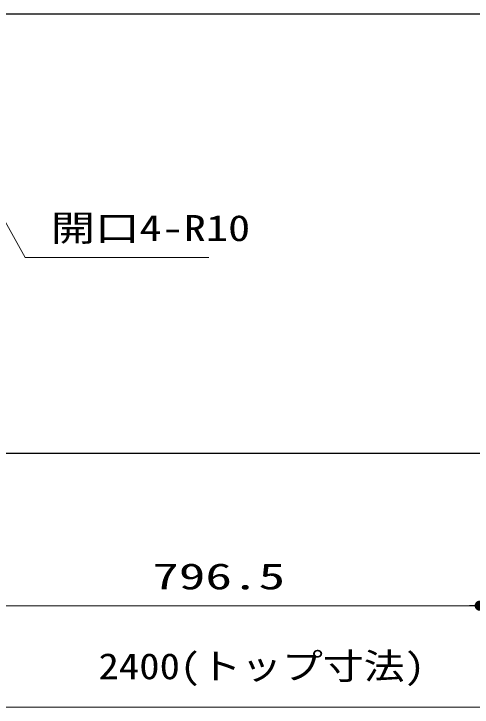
# Model space of a CAD drawing. Units: millimetres, scale not verified. Extents: x -9797 to 9797, y -4555 to 4555.
# Drawn here: x -6905 to -6228, y 610 to 1635 of the extents above; entities that cross this region are included whole.
import ezdxf
from ezdxf.enums import TextEntityAlignment as Align

# ---------------------------------------------------------------- set-up
doc = ezdxf.new("R2010")
doc.units = ezdxf.units.MM
doc.header["$LTSCALE"] = 30
doc.layers.add('0-1_0', color=7, linetype='Continuous', lineweight=25)
doc.layers.add('0-4_寸法ﾚｲﾔｰ', color=30, linetype='Continuous', lineweight=13)
doc.styles.add('ＭＳ ゴシック', font='')
doc.styles.get('ＭＳ ゴシック').set_extended_font_data('MS Gothic')

# ---------------------------------------------------------------- blocks, each defined once
blk = doc.blocks.new('_DOT')
at = {"layer": '0-1_0', "color": 30}
blk.add_line((-15, 0), (-30, 0), dxfattribs=at)
for points in [[(0, 0), (-15, 0), (-14.88, 1.88)], [(0, 0), (-14.88, -1.88), (-15, 0)], [(0, 0), (-14.88, 1.88), (-14.53, 3.73)], [(0, 0), (-14.53, -3.73), (-14.88, -1.88)], [(0, 0), (-14.53, 3.73), (-13.95, 5.52)], [(0, 0), (-13.95, -5.52), (-14.53, -3.73)], [(0, 0), (-13.95, 5.52), (-13.14, 7.23)], [(0, 0), (-13.14, -7.23), (-13.95, -5.52)], [(0, 0), (-13.14, 7.23), (-12.14, 8.82)], [(0, 0), (-12.14, -8.82), (-13.14, -7.23)], [(0, 0), (-12.14, 8.82), (-10.93, 10.27)], [(0, 0), (-10.93, -10.27), (-12.14, -8.82)], [(0, 0), (-10.93, 10.27), (-9.56, 11.56)], [(0, 0), (-9.56, -11.56), (-10.93, -10.27)], [(0, 0), (-9.56, 11.56), (-8.04, 12.66)], [(0, 0), (-8.04, -12.66), (-9.56, -11.56)], [(0, 0), (-8.04, 12.66), (-6.39, 13.57)], [(0, 0), (-6.39, -13.57), (-8.04, -12.66)], [(0, 0), (-6.39, 13.57), (-4.64, 14.27)], [(0, 0), (-4.64, -14.27), (-6.39, -13.57)], [(0, 0), (-4.64, 14.27), (-2.81, 14.73)], [(0, 0), (-2.81, -14.73), (-4.64, -14.27)], [(0, 0), (-2.81, 14.73), (-0.94, 14.97)], [(0, 0), (-0.94, -14.97), (-2.81, -14.73)], [(0, 0), (-0.94, 14.97), (0.94, 14.97)], [(0, 0), (0.94, -14.97), (-0.94, -14.97)], [(0, 0), (0.94, 14.97), (2.81, 14.73)], [(0, 0), (2.81, 14.73), (4.64, 14.27)], [(0, 0), (4.64, 14.27), (6.39, 13.57)], [(0, 0), (6.39, 13.57), (8.04, 12.66)], [(0, 0), (8.04, 12.66), (9.56, 11.56)], [(0, 0), (9.56, 11.56), (10.93, 10.27)], [(0, 0), (10.93, 10.27), (12.14, 8.82)], [(0, 0), (12.14, 8.82), (13.14, 7.23)], [(0, 0), (13.14, 7.23), (13.95, 5.52)], [(0, 0), (13.95, 5.52), (14.53, 3.73)], [(0, 0), (14.53, 3.73), (14.88, 1.88)], [(0, 0), (14.88, 1.88), (15, 0)], [(0, 0), (2.81, -14.73), (0.94, -14.97)], [(0, 0), (4.64, -14.27), (2.81, -14.73)], [(0, 0), (6.39, -13.57), (4.64, -14.27)], [(0, 0), (8.04, -12.66), (6.39, -13.57)], [(0, 0), (9.56, -11.56), (8.04, -12.66)], [(0, 0), (10.93, -10.27), (9.56, -11.56)], [(0, 0), (12.14, -8.82), (10.93, -10.27)], [(0, 0), (13.14, -7.23), (12.14, -8.82)], [(0, 0), (13.95, -5.52), (13.14, -7.23)], [(0, 0), (14.53, -3.73), (13.95, -5.52)], [(0, 0), (14.88, -1.88), (14.53, -3.73)], [(0, 0), (15, 0), (14.88, -1.88)]]:
    blk.add_solid(points, dxfattribs=at)

msp = doc.modelspace()

# ---------------------------------------------------------------- linework, layer by layer
at = {"layer": '0-1_0'}
msp.add_lwpolyline([(-5358.51, 985), (-7758.51, 985), (-7758.51, 1635), (-5358.51, 1635)], close=True, dxfattribs=at)
at = {"layer": '0-4_寸法ﾚｲﾔｰ'}
for p, q in [((-6232.01, 760), (-6998.51, 760)), ((-5373.51, 610), (-7743.51, 610))]:
    msp.add_line(p, q, dxfattribs=at)
msp.add_lwpolyline([(-6617.16, 1274.93), (-6888.66, 1274.93), (-7005.5, 1484.33)], dxfattribs=at)

# ---------------------------------------------------------------- block references
at = {"layer": '0-4_寸法ﾚｲﾔｰ', "xscale": 0.5, "yscale": 0.5}
msp.add_blockref('_DOT', (-6217.01, 760), dxfattribs=at)

# ---------------------------------------------------------------- texts
at = {"layer": '0-4_寸法ﾚｲﾔｰ', "color": 7, "style": 'ＭＳ ゴシック', "width": 1.25}
msp.add_text('開口4-R10', height=38.48, dxfattribs=at).set_placement((-6851.06, 1287.53), align=Align.BOTTOM_LEFT)
at = {"layer": '0-4_寸法ﾚｲﾔｰ', "style": 'ＭＳ ゴシック'}
for s, height, width, p in [('796.5', 38.49, 1.5, (-6700.98, 772.6)), ('2400(トップ寸法)', 38.48, 1.15, (-6780.42, 639.74))]:
    msp.add_text(s, height=height, dxfattribs=dict(at, width=width)).set_placement(p, align=Align.BOTTOM_LEFT)

doc.saveas('drawing.dxf')
